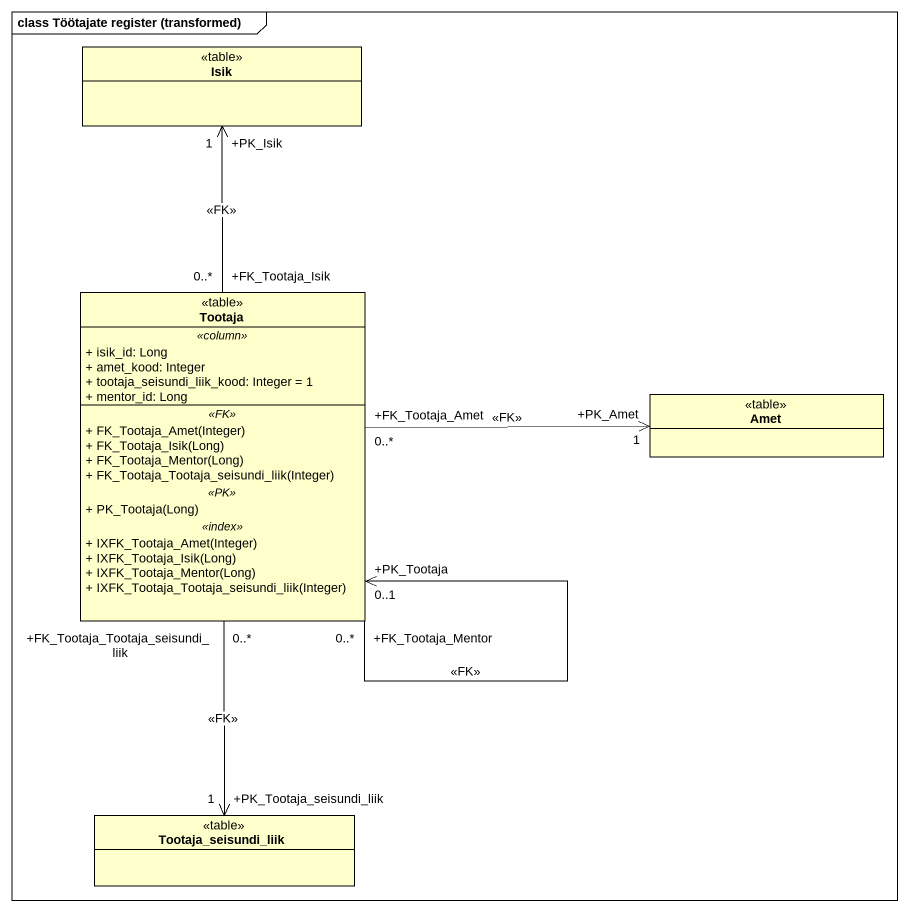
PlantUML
@startuml
mainframe class Töötajate register (transformed)
hide circle
hide empty members
skinparam classAttributeIconSize 0
class Isik <<table>>
class Tootaja <<table>> {
  .. <<column>> ..
  + isik_id: Long
  + amet_kood: Integer
  + tootaja_seisundi_liik_kood: Integer = 1
  + mentor_id: Long
  .. <<FK>> ..
  + FK_Tootaja_Amet(Integer)
  + FK_Tootaja_Isik(Long)
  + FK_Tootaja_Mentor(Long)
  + FK_Tootaja_Tootaja_seisundi_liik(Integer)
  .. <<PK>> ..
  + PK_Tootaja(Long)
  .. <<index>> ..
  + IXFK_Tootaja_Amet(Integer)
  + IXFK_Tootaja_Isik(Long)
  + IXFK_Tootaja_Mentor(Long)
  + IXFK_Tootaja_Tootaja_seisundi_liik(Integer)
}
class Amet <<table>>
class Tootaja_seisundi_liik <<table>>
Tootaja "+FK_Tootaja_Isik\n0..*" -up-> "+PK_Isik\n1" Isik : <<FK>>
Tootaja "+FK_Tootaja_Mentor\n0..*" --> "+PK_Tootaja\n0..1" Tootaja : <<FK>>
Tootaja "+FK_Tootaja_Amet\n0..*" -right-> "+PK_Amet\n1" Amet : <<FK>>
Tootaja "+FK_Tootaja_Tootaja_seisundi_liik\n0..*" --> "+PK_Tootaja_seisundi_liik\n1" Tootaja_seisundi_liik : <<FK>>
@enduml
